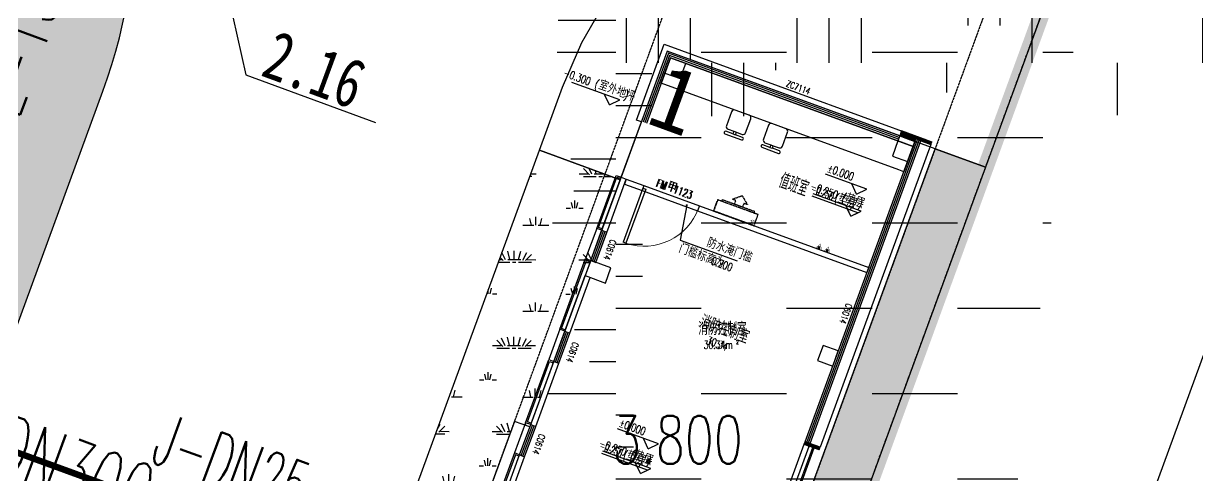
# Model space of a CAD drawing. Extents: x -111898 to 889894, y -2 to 1194865.
# Drawn here: x 713164 to 734987, y 893932 to 902345 of the extents above; entities that cross this region are included whole.
import ezdxf
from ezdxf.enums import TextEntityAlignment as Align

# ---------------------------------------------------------------- set-up
doc = ezdxf.new("R2010")
doc.units = 0
doc.header["$LTSCALE"] = 10
doc.header["$MEASUREMENT"] = 0
for name, pattern in [('10平面$0$124-SF$0$DASH', [0.35, 0.25, -0.1]), ('10平面$0$DASH', [0.35, 0.25, -0.1]), ('124-SF$0$DASH', [0.35, 0.25, -0.1]), ('CENTER', [50.800000000000004, 31.75, -6.35, 6.35, -6.35]), ('DASH', [0.35, 0.25, -0.1])]:
    doc.linetypes.add(name, pattern=pattern)
for name, color, linetype in [('0-WALL', 252, 'Continuous'), ('10平面$0$124-SF$0$J_EQPM_SMAL(空调室内外机)', 1, 'Continuous'), ('10平面$0$A-AXIS-ELEV', 4, 'Continuous'), ('10平面$0$A-CURTAIN', 134, 'Continuous'), ('10平面$0$A-FURN', 55, 'Continuous'), ('10平面$0$A-HATCH-2', 251, 'Continuous'), ('10平面$0$A-HRAIL', 173, 'Continuous'), ('10平面$0$A-LIN-V', 9, 'Continuous'), ('10平面$0$A-TEXT', 61, 'Continuous'), ('10平面$0$A-WINDOW', 140, 'Continuous'), ('10平面$0$A-防火门', 1, 'Continuous'), ('10平面$0$AS-COLN', 6, 'Continuous'), ('10平面$0$AS-WALL', 40, 'Continuous'), ('124-SF$0$J_EQPM_SMAL(空调室内外机)', 252, 'Continuous'), ('A-AXIS-ELEV', 4, 'Continuous'), ('A-HATCH-1', 8, 'Continuous'), ('A-HRAIL', 173, 'Continuous'), ('A-TEXT', 61, 'Continuous'), ('A-防火门', 252, 'Continuous'), ('Gps-ZF雨水', 4, 'TG_Y'), ('SB_ZF消火栓', 10, 'Continuous'), ('TEXT_给水', 3, 'Continuous'), ('TEXT_雨水', 4, 'Continuous'), ('WALL', 252, 'Continuous'), ('雨水标高', 4, 'Continuous')]:
    doc.layers.add(name, color=color, linetype=linetype)
doc.layers.add('GPS-ZF给水', color=3, linetype='TG_J', lineweight=60)
doc.styles.add('-宋体', font='', dxfattribs={"width": 0.75})
doc.styles.add('10平面$0$124-SF$0$Standard', font='gbenor.shx', dxfattribs={"bigfont": 'gbcbig.shx'})
doc.styles.add('10平面$0$_TCH_DIM', font='SIMPLEX', dxfattribs={"bigfont": 'GBCBIG'})
doc.styles.add('10平面$0$_TCH_SPACE', font='SIMPLEX', dxfattribs={"height": 5, "bigfont": 'GBCBIG'})
doc.styles.add('10平面$0$_TCH_WINDOW', font='SIMPLEX', dxfattribs={"height": 3.5, "bigfont": 'GBCBIG'})
doc.styles.add('124-SF$0$Standard', font='gbenor.shx', dxfattribs={"bigfont": 'gbcbig.shx'})
doc.styles.add('_TCH_DIM', font='SIMPLEX.shx', dxfattribs={"width": 0.75, "bigfont": 'hztxt.shx'})
doc.styles.add('_TCH_SPACE', font='SIMPLEX', dxfattribs={"bigfont": 'GBCBIG'})
doc.styles.add('_TCH_WINDOW', font='SIMPLEX', dxfattribs={"height": 3.5, "bigfont": 'GBCBIG'})
doc.styles.add('_TWT_PIPEDN', font='SIMPLEX', dxfattribs={"width": 0.6, "height": 3, "bigfont": 'HZTXT'})
doc.styles.add('A-STANDARD', font='SIMPLEX', dxfattribs={"bigfont": 'GBCBIG'})
doc.styles.add('TG_LINETYPE', font='SIMPLEX', dxfattribs={"width": 0.8, "height": 3.5, "bigfont": 'HZTXT'})
doc.styles.add('黑体', font='', dxfattribs={"height": 12})
doc.styles.get('-宋体').set_extended_font_data('SimSun')
doc.styles.get('黑体').set_extended_font_data('SimHei')
doc.linetypes.add('TG_J', pattern='A,2,-0.3,["J",TG_LINETYPE,S=0.1,R=0,X=-0.23,Y=-0.15],0', length=2.3)
doc.linetypes.add('TG_Y', pattern='A,2,-0.3,["Y",TG_LINETYPE,S=0.1,R=0,X=-0.25,Y=-0.15],0', length=2.3)
pattern_1 = [(359.7997433640027, (-824318.4315037844, 704905.547007917), (1605.582436069864, 1594.398018370558), [240, -48, 64, -48, 240, -960]), (359.7997433640027, (-824398.2632298586, 704953.8263224349), (1605.582436069864, 1594.398018370558), [160, -120, 240, -120, 160, -800]), (359.7997433640027, (-823836.0297703859, 705591.8651379333), (1605.582436069864, 1594.398018370558), [200, -80, 200, -1120]), (359.7997433640027, (-824634.9064412233, 705914.6592878089), (1605.582436069864, 1594.398018370558), [80, -160, 80, -1280]), (89.79974336400268, (-824474.9074177858, 705914.1000703559), (-1594.398018370558, 1605.582436069864), [143.9999999999999, -1456]), (89.79974336400268, (-823998.2656712648, 704952.4282678352), (-1594.398018370558, 1605.582436069864), [159.9999999999999, -1440]), (89.79974336400268, (-823596.0312352297, 705591.0263069854), (-1594.398018370558, 1605.582436069864), [159.9999999999999, -1440]), (44.79974336400269, (-823790.3228688356, 704935.7013820396), (5.59220884975889, 1599.99022725065), [160, -2102.7416992]), (134.7997433640026, (-824206.3203282473, 704937.1553562866), (-1599.99022725065, 5.59220884975889), [160, -2102.741699199999]), (63.23469218400269, (-823838.2946248171, 704943.8691028343), (5.59220893125007, 1599.990227220076), [160, -3417.7087632]), (75.76349989400268, (-823918.2661595461, 704952.1486643539), (5.592208906717815, 1599.990226980322), [159.9999999999999, -6436.969001599997]), (75.76349989400268, (-823516.0317235109, 705590.7466996894), (5.592208906717815, 1599.990226980322), [127.9999999999999, -6468.969001599997]), (75.76349989400268, (-824442.9076237795, 705913.9882301078), (5.592208906717815, 1599.990226980322), [112, -6484.969001599996]), (103.8359868340026, (-824078.2651829836, 704952.707878469), (5.592208790911286, 1599.990226980727), [160, -6436.9690016]), (103.8359868340026, (-823676.0307545778, 705591.3059200034), (5.592208790911286, 1599.990226980727), [128, -6468.9690016]), (103.8359868340026, (-824506.9072194216, 705914.2119125114), (5.592208790911286, 1599.990226980727), [112, -6484.969001599999]), (116.3647945640027, (-824158.2926564333, 704944.987541555), (5.592208209553519, 1599.990227222598), [159.9999999999999, -3417.706876319998])]

# ---------------------------------------------------------------- blocks, each defined once
blk = doc.blocks.new('10平面$0$壁挂式空调室内机')
at = {"layer": '10平面$0$124-SF$0$J_EQPM_SMAL(空调室内外机)', "linetype": '10平面$0$124-SF$0$DASH', "ltscale": 0.5}
for p, q in [((2036016.637841095, 1699011.875283499), (2035816.637841095, 1699011.875283494)), ((2036016.637841095, 1699011.875283499), (2036016.637841103, 1698211.87528344)), ((2036016.637841103, 1698211.87528344), (2035816.637841118, 1698211.875283553))]:
    blk.add_line(p, q, dxfattribs=at)
for points in [[(2035796.637841111, 1698211.875283463), (2036016.637841111, 1698211.87528347), (2036016.637841087, 1699011.87528347), (2035796.637841087, 1699011.875283463)], [(2035691.637841094, 1698761.87528346), (2035691.637841096, 1698690.78153346), (2035766.637841096, 1698690.781533462), (2035766.637841101, 1698532.969033462), (2035691.637841101, 1698532.96903346), (2035691.637841103, 1698461.87528346), (2035566.637841099, 1698611.875283456)]]:
    blk.add_lwpolyline(points, close=True, dxfattribs=at)
blk.add_lwpolyline([(2035796.637841089, 1698936.875283463), (2035766.637841089, 1698936.875283462), (2035766.637841108, 1698286.875283462), (2035796.637841108, 1698286.875283463)], dxfattribs=at)
at = {"layer": '10平面$0$124-SF$0$J_EQPM_SMAL(空调室内外机)', "linetype": '10平面$0$124-SF$0$DASH', "ltscale": 0.5, "style": '10平面$0$124-SF$0$Standard', "width": 0.6999999999534339}
blk.add_text('1P', height=100, rotation=90, dxfattribs=at).set_placement((2036025.327645134, 1698967.411174855), align=Align.CENTER)
blk = doc.blocks.new('10平面$0$$DorLib2D$00000001')
for p, q in [((0.45, 0.9750000000000001), (0.5000000000000002, 0.9750000000000001)), ((0.45, 0), (0.45, 0.9750000000000001)), ((0.5, 0), (0.5, 0.9750000000000001)), ((0.5, 0), (0.45, 0))]:
    blk.add_line(p, q)
at = {"lineweight": 13}
blk.add_arc((0.475, 0), 0.975, 91.4692835813538, 180, dxfattribs=at)
blk = doc.blocks.new('10平面$0$$plan$00002451')
at = {"layer": '10平面$0$A-FURN'}
for p, q in [((25.26792000001296, -50.53584000002593), (-25.26792000001296, -50.53584000002593)), ((25.26792000001296, -101.0716800000519), (-25.26792000001296, -101.0716800000519))]:
    blk.add_line(p, q, dxfattribs=at)
blk.add_lwpolyline([(-25.26792000001296, -50.53584000002593), (-25.26792000001296, -101.0716800000519), (-138.9735600000713, -101.0716800000519, 0.414213562373095), (-189.5094000000972, -151.6075200000778), (-189.5094000000972, -429.5546400002204, 0.414213562373095), (-138.9735600000713, -480.0904799997807), (138.9735600000713, -480.0904799997807, 0.414213562373095), (189.5094000000972, -429.5546400002204), (189.5094000000972, -151.6075200000778, 0.414213562373095), (138.9735600000713, -101.0716800000519), (25.26792000001296, -101.0716800000519), (25.26792000001296, -50.53584000002593), (164.2414800000843, -50.53584000002593, 0.9999999999999999), (164.2414800000843, 0), (-164.2414800000843, 0, 0.9999999999999999), (-164.2414800000843, -50.53584000002593)], format="xyb", close=True, dxfattribs=at)
blk = doc.blocks.new('A$C45D56988')
at = {"layer": 'SB_ZF消火栓', "linetype": 'Continuous'}
h = blk.add_hatch(dxfattribs=at)
h.set_pattern_fill('ANSI31', color=256, scale=129.3304319997598, angle=270, style=0)
h.set_pattern_definition([(44.99999999999999, (-18467.83556752148, -6006.071650836078), (11.43130318510198, -11.43130318510198), [])])
h.paths.add_polyline_path([(169.7347523299104, 29.16247306582227), (169.7347523299104, 113.239785564554), (95.15624567508348, 113.239785564554), (95.15624567508348, 29.16247306582227)])
h = blk.add_hatch(dxfattribs=at)
h.set_pattern_fill('ANSI31', color=256, scale=129.3304319997598, angle=270, style=0)
h.set_pattern_definition([(44.99999999999999, (-18145.29467360777, -6006.071650836078), (11.43130318510198, -11.43130318510198), [])])
h.paths.add_polyline_path([(492.2756462436228, 29.16247306582227), (492.2756462436228, 113.239785564554), (417.6971395883302, 113.239785564554), (417.6971395883302, 29.16247306582227)])
for points, const_width in [([(253.8434293688333, 6.466528988952632), (132.5219146713207, 216.6015564965637), (11.20039997334243, 6.466528988952632), (253.8434293688333, 6.466528988952632), (132.5219146713207, 216.6015564965637)], 12.93304319997598), ([(169.7347523299104, 29.16247306582227), (169.7347523299104, 113.239785564554), (95.15624567508348, 113.239785564554), (95.15624567508348, 29.16247306582227), (169.7347523299104, 29.16247306582227)], 7.759825919985592), ([(576.3843232823128, 6.466528988952632), (455.0628085848002, 216.6015564965637), (333.7412938870548, 6.466528988952632), (576.3843232823128, 6.466528988952632), (455.0628085848002, 216.6015564965637)], 12.93304319997598), ([(492.2756462436228, 29.16247306582227), (492.2756462436228, 113.239785564554), (417.6971395883302, 113.239785564554), (417.6971395883302, 29.16247306582227), (492.2756462436228, 29.16247306582227)], 7.759825919985592)]:
    blk.add_lwpolyline(points, dxfattribs=dict(at, const_width=const_width))
blk = doc.blocks.new('壁挂式空调室内机')
at = {"layer": '124-SF$0$J_EQPM_SMAL(空调室内外机)', "linetype": '124-SF$0$DASH', "ltscale": 0.5}
for p, q in [((2036016.637841095, 1699011.875283499), (2035816.637841095, 1699011.875283494)), ((2036016.637841095, 1699011.875283499), (2036016.637841103, 1698211.87528344)), ((2036016.637841103, 1698211.87528344), (2035816.637841118, 1698211.875283553))]:
    blk.add_line(p, q, dxfattribs=at)
for points in [[(2035796.637841111, 1698211.875283463), (2036016.637841111, 1698211.87528347), (2036016.637841087, 1699011.87528347), (2035796.637841087, 1699011.875283463)], [(2035691.637841094, 1698761.87528346), (2035691.637841096, 1698690.78153346), (2035766.637841096, 1698690.781533462), (2035766.637841101, 1698532.969033462), (2035691.637841101, 1698532.96903346), (2035691.637841103, 1698461.87528346), (2035566.637841099, 1698611.875283456)]]:
    blk.add_lwpolyline(points, close=True, dxfattribs=at)
blk.add_lwpolyline([(2035796.637841089, 1698936.875283463), (2035766.637841089, 1698936.875283462), (2035766.637841108, 1698286.875283462), (2035796.637841108, 1698286.875283463)], dxfattribs=at)
at = {"layer": '124-SF$0$J_EQPM_SMAL(空调室内外机)', "linetype": '124-SF$0$DASH', "ltscale": 0.5, "style": '124-SF$0$Standard', "width": 0.6999999999534339}
blk.add_text('1P', height=100, rotation=90, dxfattribs=at).set_placement((2036025.327645134, 1698967.411174855), align=Align.CENTER)
blk = doc.blocks.new('$DorLib2D$00000001')
for p, q in [((0.45, 0.9750000000000001), (0.5000000000000002, 0.9750000000000001)), ((0.45, 0), (0.45, 0.9750000000000001)), ((0.5, 0), (0.5, 0.9750000000000001)), ((0.5, 0), (0.45, 0))]:
    blk.add_line(p, q)
at = {"lineweight": 13}
blk.add_arc((0.475, 0), 0.975, 91.4692835813538, 180, dxfattribs=at)

msp = doc.modelspace()

# ---------------------------------------------------------------- hatches: boundary and pattern name
at = {"layer": '0-WALL'}
h = msp.add_hatch(dxfattribs=at)
h.set_pattern_fill('草坪或沼泽', color=8, scale=400, angle=-0.2002566359973439)
h.set_pattern_definition(pattern_1)
h.paths.add_polyline_path([(696130.9834971312, 804098.6092232452), (669562.3317484739, 731379.5407980666), (607880.4317393187, 745535.2408012138), (522571.7317423704, 770781.3408015952), (445339.5305857542, 792957.0411266075), (609790.2715296629, 1011755.571234582), (618487.2317499998, 1023194.240804552), (653205.5602946165, 1069507.994380353), (721439.1645960691, 1038957.865692495), (738262.8392176512, 1027590.633263944), (761400.8906626585, 1017231.068407415), (768403.0373148802, 1001909.039001821), (737294.4321665647, 916764.0039232955), (736355.159835327, 917107.1766289459), (742257.7525400999, 933262.6513088928), (741788.3103785398, 933434.1667593704), (745346.3128580931, 941716.1195210204), (767322.9124293211, 1001866.694767831), (760648.0976023558, 1016472.459882139), (737774.940757263, 1026713.423886179), (720951.2661433103, 1038080.656313299), (653526.3374400022, 1068268.717893957), (619285.3326334837, 1022591.707346319), (610587.9901041868, 1011152.535033582), (447011.6206202391, 793517.3390973792), (522851.6122126463, 771741.3842314468), (608134.4033274534, 746502.951664804), (668925.8997263792, 732551.5950192199), (695191.7112116697, 804441.7819131599)])
h.paths.add_polyline_path([(702359.4512476805, 821146.0821222053), (701420.1789317015, 821489.2548226104), (703324.3013834837, 826702.5604351745), (702855.2264628294, 826873.8858402953), (706411.9311594847, 835156.2378467307), (730109.5336604002, 900012.7405880676), (731048.8059763792, 899669.5678838477)])
h = msp.add_hatch(dxfattribs=at)
h.set_pattern_fill('草坪或沼泽', color=8, scale=400, angle=-0.2002566359973439)
h.set_pattern_definition([(359.7997433640027, (-824318.4315037844, 704905.547007917), (1605.582436069863, 1594.398018370559), [240, -48, 64, -48, 240, -960]), (359.7997433640027, (-824398.2632298586, 704953.8263224349), (1605.582436069863, 1594.398018370559), [160, -120, 240, -120, 160, -800]), (359.7997433640027, (-823836.0297703859, 705591.8651379333), (1605.582436069863, 1594.398018370559), [200, -80, 200, -1120]), (359.7997433640027, (-824634.9064412233, 705914.6592878089), (1605.582436069863, 1594.398018370559), [80, -160, 80, -1280]), (89.79974336400268, (-824474.9074177858, 705914.1000703559), (-1594.398018370559, 1605.582436069863), [143.9999999999999, -1456]), (89.79974336400268, (-823998.2656712648, 704952.4282678352), (-1594.398018370559, 1605.582436069863), [159.9999999999999, -1440]), (89.79974336400268, (-823596.0312352297, 705591.0263069854), (-1594.398018370559, 1605.582436069863), [159.9999999999999, -1440]), (44.79974336400269, (-823790.3228688356, 704935.7013820396), (5.592208849759004, 1599.99022725065), [160, -2102.7416992]), (134.7997433640026, (-824206.3203282473, 704937.1553562866), (-1599.99022725065, 5.592208849759004), [160, -2102.741699199999]), (63.23469218400269, (-823838.2946248171, 704943.8691028343), (5.59220893125007, 1599.990227220076), [160, -3417.7087632]), (75.76349989400268, (-823918.2661595461, 704952.1486643539), (5.592208906717815, 1599.990226980322), [159.9999999999999, -6436.969001599997]), (75.76349989400268, (-823516.0317235109, 705590.7466996894), (5.592208906717815, 1599.990226980322), [127.9999999999999, -6468.969001599997]), (75.76349989400268, (-824442.9076237795, 705913.9882301078), (5.592208906717815, 1599.990226980322), [112, -6484.969001599996]), (103.8359868340026, (-824078.2651829836, 704952.707878469), (5.592208790911286, 1599.990226980727), [160, -6436.9690016]), (103.8359868340026, (-823676.0307545778, 705591.3059200034), (5.592208790911286, 1599.990226980727), [128, -6468.9690016]), (103.8359868340026, (-824506.9072194216, 705914.2119125114), (5.592208790911286, 1599.990226980727), [112, -6484.969001599999]), (116.3647945640027, (-824158.2926564333, 704944.987541555), (5.592208209553178, 1599.990227222599), [159.9999999999999, -3417.706876319998])])
edge = h.paths.add_edge_path()
edge.add_line((741503.080184448, 933538.3785041557), (741712.8743052366, 934018.5682772384))
edge.add_line((741712.8743052366, 934018.5682772384), (745060.9552454832, 941812.8928240524))
edge.add_line((745060.9552454832, 941812.8928240524), (766890.8625025633, 1001849.757060884))
edge.add_line((766890.8625025633, 1001849.757060884), (760346.9803385618, 1016169.016480802))
edge.add_line((760346.9803385618, 1016169.016480802), (737579.7813486937, 1026362.540142416))
edge.add_line((737579.7813486937, 1026362.540142416), (720756.1066737059, 1037729.772585748))
edge.add_line((720756.1066737059, 1037729.772585748), (653654.6482844236, 1067773.00730121))
edge.add_line((653654.6482844236, 1067773.00730121), (467795.2523722532, 820503.805057405))
edge.add_line((467795.2523722532, 820503.805057405), (468143.5819697264, 820404.8905800567))
edge.add_line((468143.5819697264, 820404.8905800567), (647181.9210581663, 1058601.17751634))
edge.add_line((647181.9210581663, 1058601.17751634), (648464.5571284178, 1058132.562714933))
edge.add_line((648464.5571207884, 1058132.562719224), (650350.2345347288, 1063296.799167989))
edge.add_line((650350.2345423582, 1063296.79916179), (720796.1482157591, 1037558.685605405))
edge.add_line((720796.1482157591, 1037558.685607313), (718909.6024165037, 1032395.073365091))
edge.add_line((718909.6024165037, 1032395.073367475), (725484.4925989988, 1029992.897046445))
edge.add_line((725484.4925989988, 1029992.897044061), (726513.2580256346, 1032808.654232858))
edge.add_line((726513.2580256346, 1032808.654232858), (729331.0694041136, 1031779.138290285))
edge.add_line((729331.0694041136, 1031779.138290285), (728302.3631129148, 1028963.455247758))
edge.add_line((728302.3631129148, 1028963.455247758), (747084.5603098753, 1022101.192045091))
edge.add_line((747084.5603098753, 1022101.192045091), (755217.1409678343, 1018452.950707315))
edge.add_arc((743028.4986796263, 1006160.869893907), 17310.63983173795, -14.619993948344586, 45.2420907396521, ccw=False)
edge.add_line((759778.639899719, 1001791.542619108), (760685.9860529783, 1001458.081477521))
edge.add_line((760685.9860529783, 1001458.081477521), (765094.6488947752, 999847.3091386543))
edge.add_line((765094.6488947752, 999847.3091386543), (740941.6856303099, 933744.019746183))
edge.add_line((740941.6856303099, 933744.019746183), (741503.080184448, 933538.3785041557))
h = msp.add_hatch(dxfattribs=at)
h.set_pattern_fill('草坪或沼泽', color=8, scale=400, angle=-0.2002566359973439)
h.set_pattern_definition(pattern_1)
edge = h.paths.add_edge_path()
edge.add_arc((670925.4459223631, 835932.0420778976), 3000.732754356062, 160.8988384068728, 249.924309816011)
edge.add_line((669895.4107584837, 833113.6339081512), (677597.0002512815, 830299.758179544))
edge.add_arc((681200.3132929686, 840162.1177042709), 10500.00001398691, 249.9297114004127, 339.9297093813287)
edge.add_line((691062.6726908567, 836558.8043183074), (714638.6373820188, 901086.8128784881))
edge.add_arc((704776.2779612425, 904690.1262558685), 10500.00001027827, -20.07029054043499, 69.92971149946355)
edge.add_line((708379.5910029295, 914552.4857805953), (700677.9727396849, 917366.3500636802))
edge.add_arc((699648.4883417967, 914547.7413367019), 3000.732125477395, 69.93550201691976, 158.9609896945919)
edge.add_line((696847.7963862303, 915625.0146797881), (711688.2993540647, 910202.8864949928))
edge.add_line((711688.2993311766, 910202.8864997611), (682930.4295649412, 831491.8648613677))
edge.add_line((682930.4295649412, 831491.8648608909), (668089.9266734007, 836913.9930332885))
h = msp.add_hatch(dxfattribs=at)
h.set_pattern_fill('草坪或沼泽', color=8, scale=400, angle=-0.2002566359973439)
h.set_pattern_definition(pattern_1)
h.paths.add_polyline_path([(721109.3454203489, 891695.9584854827), (719887.8760371092, 892142.2347043739), (722753.3680186155, 899985.1585549102), (724256.6190104368, 899435.9305695281), (722575.7726969603, 894835.4116772399), (722293.9909739378, 894938.3634856925)])
at = {"layer": '10平面$0$A-HATCH-2'}
h = msp.add_hatch(dxfattribs=at)
h.set_pattern_fill('ANSI32', color=256, scale=5, angle=-20.0702885654069)
h.set_pattern_definition([(24.92971143459308, (618728.8502879026, 282622.5394157157), (-10.03711437821518, 21.59378362419671), []), (24.92971143459308, (618739.3939280394, 282618.6871908889), (-10.03711437821518, 21.59378362419671), [])])
h.paths.add_polyline_path([(730033.2016672972, 900093.8620399223), (730050.3602976683, 900140.8256567703), (729486.7967066648, 900346.7287315116), (729452.4793238523, 900252.801189302), (729734.2610239866, 900149.8493884788), (729751.4199671629, 900196.8138407455)])
h = msp.add_hatch(dxfattribs=at)
h.set_pattern_fill('ANSI32', color=256, scale=5, angle=-20.0702885654069)
h.set_pattern_definition([(24.92971143459308, (618746.0090937498, 282669.503105043), (-10.03711437821518, 21.59378362419671), []), (24.92971143459308, (618756.5527338865, 282665.6508802162), (-10.03711437821518, 21.59378362419671), [])])
h.paths.add_polyline_path([(727675.2302775267, 894514.2144955383), (727957.0071711424, 894411.2644504295), (727974.1658091429, 894458.2280672775), (727692.3889155271, 894561.1781123863)])
at = {"layer": '10平面$0$A-WINDOW'}
msp.add_hatch(color=256, dxfattribs=at).paths.add_polyline_path([(725513.1945795896, 898955.8992127166, 0.9999999999999999), (725475.6236872557, 898969.626119493, 0.9999999999999999)], flags=17)
at = {"layer": 'A-HATCH-1'}
h = msp.add_hatch(dxfattribs=at)
h.set_pattern_fill('EARTH', color=256, scale=500)
h.set_pattern_definition([(0, (-40587605876.7399, -3379392106.176859), (1587.5, 1587.5), [1587.5, -1587.5]), (0, (-40587605876.73991, -3379391510.864359), (1587.5, 1587.5), [1587.5, -1587.5]), (0, (-40587605876.7399, -3379390915.551859), (1587.5, 1587.5), [1587.5, -1587.5]), (90, (-40587605678.30243, -3379390717.11435), (-1587.5, 1587.5), [1587.5, -1587.5]), (90, (-40587605082.9899, -3379390717.114357), (-1587.5, 1587.5), [1587.5, -1587.5]), (90, (-40587604487.6774, -3379390717.114359), (-1587.5, 1587.5), [1587.5, -1587.5])])
h.paths.add_polyline_path([(722753.3680186155, 899985.1585549102), (723182.3340525511, 901159.2491892562), (723545.3390269163, 901992.3671096549), (723888.2147288206, 902594.3650110946), (724581.4256052854, 903522.9517310844), (725338.9732661131, 904273.8986223922), (726104.9694666746, 904851.2246741042), (726675.3820414427, 905191.2761696563), (727723.3675074461, 905655.2801569686), (728996.5802531126, 905983.8572353111), (730223.2592997435, 906085.4530619369), (731389.6853098753, 905994.76399505), (732426.8543543699, 905755.5374277816), (733172.8023600462, 905482.9977358566), (731048.8076319578, 899669.567285894), (725131.8267817381, 901831.3964613662), (724256.6189646604, 899435.9305819259)])

# ---------------------------------------------------------------- linework, layer by layer
at = {"layer": '0-WALL', "linetype": 'CENTER', "ltscale": 0.2}
msp.add_line((669562.3328623655, 731379.540407537), (768403.0384440306, 1001909.038600801), dxfattribs=at)
at = {"layer": '0-WALL'}
msp.add_lwpolyline([(673693.2602839353, 728114.6998847709), (773803.9346690062, 1002120.164873956), (765164.8571238401, 1021024.110596536), (740702.3328623655, 1031976.679668783), (723878.6583170774, 1043343.912045835), (624903.4328532103, 1087657.940407156), (607465.1328577879, 1083055.040407537)], dxfattribs=at)
at = {"layer": '0-WALL', "color": 1, "linetype": 'DASH', "ltscale": 3, "const_width": 300}
msp.add_lwpolyline([(768403.0373225096, 1001909.038998006), (761400.8906702879, 1017231.068400739), (738262.8392557981, 1027590.633249162), (721439.1646418455, 1038957.865673898), (653205.5602946165, 1069507.994380353), (618487.2317652586, 1023194.240795492), (609790.2715296629, 1011755.571232675), (445339.5306315306, 792957.0411118255), (522571.7317652586, 770781.3407930122), (607880.4317545774, 745535.2407964454), (669562.3317484739, 731379.5407966361)], close=True, dxfattribs=at)
at = {"layer": '0-WALL', "linetype": 'CENTER', "ltscale": 0.2}
msp.add_lwpolyline([(768403.0373225096, 1001909.038998006), (761400.8906702879, 1017231.068400739), (738262.8392557981, 1027590.633249162), (721439.1646418455, 1038957.865673898), (653205.5602946165, 1069507.994380353), (618487.2317652586, 1023194.240795492), (609790.2715296629, 1011755.571232675), (445339.5306315306, 792957.0411118255), (522571.7317652586, 770781.3407930122), (607880.4317545774, 745535.2407964454), (669562.3317484739, 731379.5407966361)], close=True, dxfattribs=at)
at = {"layer": '0-WALL'}
msp.add_lwpolyline([(668089.9266734007, 836913.9930332885, 0.4092405489993675), (669895.4107584837, 833113.6339081512), (677597.0002512815, 830299.758179544, 0.4142135520516368), (691062.6726908567, 836558.8043183074), (714638.6373820188, 901086.8128784881, 0.4142135728009565), (708379.5910029295, 914552.4857805953), (700677.9727396849, 917366.3500636802, 0.4092406318726323), (696847.7963862303, 915625.0146797881), (711688.2993311766, 910202.8864997611), (682930.4295649412, 831491.8648608909)], format="xyb", close=True, dxfattribs=at)
at = {"layer": '0-WALL', "ltscale": 10}
msp.add_lwpolyline([(732985.0739054563, 905562.6231535659), (733176.8180460813, 905492.5641626106, -0.4142126470591913), (737945.5918879393, 895233.0127056823), (712619.4502024534, 825914.7180265174, -0.4142133501873153), (702359.8956141355, 821145.9187148795), (702359.4509119871, 821146.0811909423)], format="xyb", dxfattribs=at)
at = {"layer": '0-WALL'}
for points in [[(702359.4512476805, 821146.0821222053), (701420.1789317015, 821489.2548226104), (703324.3013834837, 826702.5604351745), (702855.2264628294, 826873.8858402953), (706411.9311594847, 835156.2378467307), (730109.5336604002, 900012.7405880676), (731048.8059763792, 899669.5678838477)], [(721109.3454203489, 891695.9584854827), (719887.8760371092, 892142.2347043739), (722753.3680186155, 899985.1585549102), (724256.6190104368, 899435.9305695281), (722575.7726969603, 894835.4116772399), (722293.9909739378, 894938.3634856925)]]:
    msp.add_lwpolyline(points, close=True, dxfattribs=at)
at = {"layer": '10平面$0$A-AXIS-ELEV'}
for p, q in [((728841.746314514, 899258.320975183), (728075.3000864866, 899538.3498734222)), ((728649.3795618895, 899168.9060252891), (728559.9646143797, 899361.2727760063)), ((728735.8105234983, 898849.8710321174), (727844.3772196653, 899175.5652254806)), ((728649.3795618895, 899168.9060252891), (728841.746314514, 899258.320975183)), ((728543.4437708738, 898760.4560827003), (728454.0288233641, 898952.8228334174)), ((728543.4437708738, 898760.4560827003), (728735.8105234983, 898849.8710321174)), ((724970.2708964231, 894519.1039456115), (724203.8246683958, 894799.1328438506)), ((724777.9041437986, 894429.6889957176), (724688.4891962889, 894622.0557464347)), ((724824.9592966917, 894061.1611160026), (723933.5259928587, 894386.8553093658)), ((724777.9041437986, 894429.6889957176), (724970.2708964231, 894519.1039456115)), ((724632.5925440672, 893971.7461661086), (724543.1775965574, 894164.1129168258)), ((724632.5925440672, 893971.7461661086), (724824.9592966917, 894061.1611160026))]:
    msp.add_line(p, q, dxfattribs=at)
at = {"layer": '10平面$0$A-CURTAIN'}
for points in [[(722292.5184626463, 894351.5349663482), (721921.7745356443, 893336.7993992553), (721733.9199213865, 893405.4339903579), (721109.4630885008, 891696.2797673927), (723739.4257883909, 890735.3962224708)], [(722307.4209513548, 894319.4738267646), (721936.6770243528, 893304.7382735), (721748.822410095, 893373.3728650794), (721141.5242075804, 891711.1822589622), (723748.0051112059, 890758.8780306564)], [(727288.7109904173, 893164.9177392707), (727382.6382212522, 893130.6004723297), (727863.0799403074, 894445.5816992507), (727863.0799403074, 894445.5816992507)], [(727297.2903056028, 893188.3995474563), (727367.7357325437, 893162.6615976081), (727839.5981364134, 894454.161018251), (727839.5981364134, 894454.161018251)]]:
    msp.add_lwpolyline(points, dxfattribs=at)
at = {"layer": '10平面$0$A-FURN'}
msp.add_lwpolyline([(725019.8512339476, 901233.5171893821), (725191.4370188597, 901703.1518520103), (729699.9442210081, 900055.9230397926), (729528.358436096, 899586.2883776412), (729434.4312128904, 899620.6056431518), (729434.4312128904, 899620.6056431518)], close=True, dxfattribs=at)
at = {"layer": '10平面$0$A-LIN-V', "color": 8}
msp.add_line((730033.2016672972, 900093.8620399223), (727974.1658091429, 894458.2280672775), dxfattribs=at)
msp.add_lwpolyline([(724556.1903681639, 900546.3103083358), (725072.5196146849, 901959.5227683769), (729956.4330363157, 900175.1430658088), (729486.7967066648, 900346.7287315116)], dxfattribs=at)
at = {"layer": '10平面$0$A-WINDOW'}
for p, q in [((729469.6382670286, 900299.7656420455), (729486.7968973997, 900346.7292584167)), ((729486.7968973997, 900346.7292584167), (730050.3602976683, 900140.8256567703)), ((729751.4199671629, 900196.8138407455), (730033.2016672972, 900093.8620399223)), ((730033.2016672972, 900093.8620399223), (730050.3602976683, 900140.8256567703)), ((725494.4091334227, 898962.7626661048), (725370.6904215696, 898312.4518879638)), ((725370.6904215696, 898312.4518879638), (726432.0681605223, 897924.6667717681)), ((727674.957000244, 894514.314339994), (727692.384116638, 894561.1798657165)), ((727974.1658091429, 894458.2280672775), (727692.3841090086, 894561.1798681007)), ((727957.0071711424, 894411.2644504295), (727675.2254710081, 894514.2162512527)), ((727957.0071711424, 894411.2644504295), (727974.1658091429, 894458.2280672775))]:
    msp.add_line(p, q, dxfattribs=at)
for points in [[(729452.4796213987, 900252.8015979514), (725132.1297602537, 901831.2783483253), (724274.2037653807, 899483.1028426872)], [(729441.1549219969, 900221.805611013), (725151.8011088255, 901788.9576905952), (724682.6882090452, 900504.9781554923)], [(729429.4870753172, 900189.8703435645), (725172.0685572508, 901745.3545888648), (724714.6234888914, 900493.3103293166)], [(729699.9440760496, 900055.9226297126), (725191.7399058226, 901703.0339316116), (724745.6194910887, 900481.9856747375)], [(729469.6382670286, 900299.7656420455), (729452.4795069578, 900252.8014739738), (729734.2611384275, 900149.8496974693), (729751.4199671629, 900196.8138407455)], [(727692.384116638, 894561.1798657165), (729751.4200892332, 900196.8137968765)], [(727723.3801035765, 894549.8551677451), (729782.4160761717, 900185.4890984283)], [(727755.3153605345, 894538.1872967468), (729814.3513331297, 900173.8212279067)], [(727786.311347473, 894526.8625987754), (729845.3473200682, 900162.4965294586)]]:
    msp.add_lwpolyline(points, dxfattribs=at)
at = {"layer": '10平面$0$A-防火门'}
for p, q in [((724662.2506632688, 899234.8605798469), (725695.450232971, 898857.3706401573)), ((724696.5679316404, 899328.7878135429), (725729.7675013426, 898951.2978738532))]:
    msp.add_line(p, q, dxfattribs=at)
at = {"layer": '10平面$0$AS-COLN'}
for points in [[(729418.1625208738, 900158.874825357), (729315.2107233885, 899877.0931252227), (729596.9924235228, 899774.1413243995), (729699.9442210081, 900055.9230245338)], [(728028.3132090452, 896354.8218697296), (727925.3614115599, 896073.0401691184), (728207.1431116941, 895970.0883682952), (728310.0949091795, 896251.8700689063)]]:
    msp.add_lwpolyline(points, close=True, dxfattribs=at)
at = {"layer": '10平面$0$AS-WALL'}
for p, q in [((729452.4796213987, 900252.8015984283), (729418.1625208738, 900158.8748258338)), ((729452.4796213987, 900252.8015984283), (729734.261321533, 900149.8497952209)), ((729734.261321533, 900149.8497952209), (729699.9442210081, 900055.9230250106)), ((725729.7675013426, 898951.2978738532), (728876.3298182371, 897801.6694215522)), ((725695.450232971, 898857.3706401573), (728842.0125498655, 897707.7421878562)), ((728876.3298182371, 897801.6694215522), (728842.0125498655, 897707.7421878562)), ((727263.4182658079, 893387.089464067), (727675.2254786375, 894514.2162488685)), ((727340.1868662718, 893305.8085798011), (727769.1527094725, 894479.8989804969)), ((727675.2254786375, 894514.2162488685), (727769.1527094725, 894479.8989804969))]:
    msp.add_line(p, q, dxfattribs=at)
at = {"layer": '10平面$0$AS-WALL', "linetype": '10平面$0$DASH'}
msp.add_lwpolyline([(721109.4630808714, 891696.2797507034), (725999.5559458616, 905080.5891760574), (731259.4813837889, 903158.822114347), (726369.3885035398, 889774.5126937614)], close=True, dxfattribs=at)
at = {"layer": '10平面$0$AS-WALL'}
msp.add_lwpolyline([(725729.7675013426, 898951.2978738532), (725695.450232971, 898857.3706401573)], dxfattribs=at)
at = {"layer": 'A-AXIS-ELEV'}
for p, q in [((728671.6883018039, 898820.0660678626), (727827.2186181945, 899128.6016274097)), ((728543.4438013914, 898760.4561012969), (728483.8338348259, 898888.7006017097)), ((728543.4438013914, 898760.4561012969), (728671.6883018039, 898820.0660678626)), ((724760.8370749973, 894031.3561507938), (723916.3673913878, 894339.8917103411)), ((724632.5925745848, 893971.7461842285), (724572.9826080193, 894099.990684641)), ((724632.5925745848, 893971.7461842285), (724760.8370749973, 894031.3561507938))]:
    msp.add_line(p, q, dxfattribs=at)
at = {"layer": 'A-HATCH-1'}
msp.add_lwpolyline([(722753.3680186155, 899985.1585549102), (723182.3340525511, 901159.2491892562), (723545.3390269163, 901992.3671096549), (723888.2147288206, 902594.3650110946), (724581.4256052854, 903522.9517310844), (725338.9732661131, 904273.8986223922), (726104.9694666746, 904851.2246741042), (726675.3820414427, 905191.2761696563), (727723.3675074461, 905655.2801569686), (728996.5802531126, 905983.8572353111), (730223.2592997435, 906085.4530619369), (731389.6853098753, 905994.76399505), (732426.8543543699, 905755.5374277816), (733172.8023600462, 905482.9977358566), (731048.8076319578, 899669.567285894), (725131.8267817381, 901831.3964613662), (724256.6189646604, 899435.9305819259)], close=True, dxfattribs=at)
at = {"layer": 'GPS-ZF给水', "ltscale": 0.1, "const_width": 120}
msp.add_lwpolyline([(707671.5803446653, 896323.809810041), (726619.3680949095, 889401.0434554801)], dxfattribs=at)
at = {"layer": 'Gps-ZF雨水', "ltscale": 0.1, "const_width": 400}
msp.add_lwpolyline([(711432.6506604321, 895226.4746656797), (715726.1689600828, 906977.9435647712)], dxfattribs=at)
at = {"layer": 'WALL', "color": 8}
for p, q in [((724248.2406992796, 900922.5490916953), (723356.8073954466, 901248.2432850585)), ((724055.8739466551, 900833.1341418014), (723966.4589991453, 901025.5008925186)), ((724055.8739466551, 900833.1341418014), (724248.2406992796, 900922.5490916953)), ((724273.3582758787, 899483.4117525802), (724650.8482127073, 900516.6113208518)), ((724650.1176447752, 900511.9931730018), (724556.1903681639, 900546.3103083358)), ((723954.6225352171, 898609.357601522), (724273.7713999632, 899483.2534040199)), ((724048.5521540525, 898575.0468691573), (724367.7034144285, 899448.9492067085)), ((724273.7713999632, 899483.2534040199), (724367.7034144285, 899448.9492067085)), ((724367.8226160887, 899448.8982490287), (724333.5053477171, 899354.9710153327)), ((724333.5053477171, 899354.9710153327), (724662.2506632688, 899234.8605798469)), ((724367.8226160887, 899448.8982490287), (724696.5679316404, 899328.7878135429)), ((723819.6501002195, 898531.2845896468), (723613.7489619139, 897967.7276781783)), ((723707.6604761961, 897933.4161561714), (723954.6225352171, 898609.357601522)), ((723707.7521433714, 897933.3752773986), (723913.5773310545, 898496.9673227058)), ((723739.0628123167, 897921.9405449615), (723944.8879999998, 898485.5325902686)), ((723770.373481262, 897910.5058120475), (723976.1986689451, 898474.0978578315)), ((723801.587707031, 897899.0988892303), (724048.5521540525, 898575.0468691573)), ((723801.6841502073, 897899.0710796104), (724007.5093378904, 898462.6631253944)), ((723913.5773310545, 898496.9673227058), (724007.5093378904, 898462.6631253944)), ((723707.7521433714, 897933.3752773986), (723801.6841502073, 897899.0710796104)), ((723227.2187342527, 896618.4348953948), (723604.7086710813, 897651.6344560371)), ((723321.1459727171, 896584.1176279769), (723698.6359019163, 897617.317189096)), ((723133.3071436766, 896652.7464407668), (722927.4060053709, 896089.1895292983)), ((723021.3151316526, 896054.8714946494), (723227.2187342527, 896618.4348953948)), ((723052.6242136839, 896043.4324053512), (723258.527816284, 896606.9958060966)), ((723083.9332880857, 896031.9933165298), (723289.8368906858, 896595.5567172752)), ((723115.242370117, 896020.5542277084), (723321.1459727171, 896584.1176279769)), ((723227.2187342527, 896618.4348953948), (723321.1459727171, 896584.1176279769)), ((722592.3492960813, 894880.7810839401), (723021.3151316526, 896054.8714946494)), ((722686.2765345457, 894846.4638165222), (723115.242370117, 896020.5542277084)), ((723021.3151316526, 896054.8714946494), (723115.242370117, 896020.5542277084)), ((722498.422057617, 894915.0983523116), (722292.5209269407, 894351.5414408431)), ((722386.4456934812, 894317.2176831947), (722592.3492960813, 894880.7810839401)), ((722417.7547755125, 894305.7785938964), (722623.6583781126, 894869.3419946418)), ((722449.0638499144, 894294.339505075), (722654.9674525145, 894857.9029058204)), ((722480.3729319456, 894282.9004162536), (722686.2765345457, 894846.4638165222)), ((722592.3492960813, 894880.7810839401), (722686.2765345457, 894846.4638165222)), ((721906.0039515379, 893002.2364009605), (722386.4456934812, 894317.2176831947)), ((722386.4457011106, 894317.2176989303), (722292.5184626463, 894351.5349663482)), ((722377.8663782957, 894293.7358764396), (722307.4209513548, 894319.4738267646)), ((722386.4456934812, 894317.2176831947), (722480.3729319456, 894282.9004162536)), ((721999.9311900022, 892967.9191340194), (722480.3729319456, 894282.9004162536))]:
    msp.add_line(p, q, dxfattribs=at)
for points in [[(725191.4370188597, 901703.1518448577), (725088.4852137449, 901421.3701447234), (725370.2669215086, 901318.4183434234), (725473.218718994, 901600.2000440345)], [(723707.6604761961, 897933.4161561714), (723604.7086710813, 897651.6344555602), (723980.4176020506, 897514.365387796), (724083.3694071653, 897796.1470884071)]]:
    msp.add_lwpolyline(points, close=True, dxfattribs=at)
for points in [[(723913.5773310545, 898496.9673227058), (723819.6501002195, 898531.2845896468), (724180.2765269163, 899517.4200958), (724274.2037653807, 899483.1028426872)], [(723922.15664624, 898520.4491308914), (723851.7112192991, 898546.1870812164), (724195.1790232542, 899485.3589709983), (724265.6244578245, 899459.6210335479)], [(724696.5679316404, 899328.7878135429), (724662.2506632688, 899234.8605798469)], [(723913.5773310545, 898496.9673227058), (724007.5093378904, 898462.6631253944)], [(723227.3127817991, 896618.4005259261), (723133.3855509642, 896652.7177928672), (723613.8272852781, 897967.69906175), (723707.7545313719, 897933.3818086372)], [(723235.8920969847, 896641.8823345886), (723165.4466776731, 896667.6202844367), (723628.729781616, 897935.6379364715), (723699.1752161863, 897909.8999994979)], [(723227.2187342527, 896618.4348953948), (723321.1459727171, 896584.1176279769)], [(722592.3492960813, 894880.7810853706), (722498.422057617, 894915.0983523116), (722927.3878931883, 896089.1887634979), (723021.315139282, 896054.8715103851)], [(722600.9286112669, 894904.2628935562), (722530.483184326, 894930.0008438812), (722942.2903895262, 896057.1276382194), (723012.7358240965, 896031.3897012458)], [(723021.3151316526, 896054.8714946494), (723115.242370117, 896020.5542277084)], [(722592.3492960813, 894880.7810839401), (722686.2765345457, 894846.4638165222)], [(722386.4456934812, 894317.2176831947), (722480.3729319456, 894282.9004162536)]]:
    msp.add_lwpolyline(points, dxfattribs=at)
at = {"layer": '雨水标高'}
for p, q in [((715915.9827647093, 907497.468768476), (717299.0236811521, 901388.423606752)), ((717299.0236811521, 901388.423606752), (719707.4207835081, 900502.2937716232))]:
    msp.add_line(p, q, dxfattribs=at)

# ---------------------------------------------------------------- block references
at = {"layer": '10平面$0$A-FURN', "rotation": 159.9297114345931}
for p in [(726357.6205515745, 900233.619387506), (727043.2893519285, 899983.1033390746)]:
    msp.add_blockref('10平面$0$$plan$00002451', p, dxfattribs=at)
at = {"layer": '10平面$0$A-HRAIL', "rotation": 249.9297114345931}
msp.add_blockref('10平面$0$壁挂式空调室内机', (-170385.4046483156, 3394009.213216184), dxfattribs=at)
at = {"layer": '10平面$0$A-防火门'}
ref = msp.add_blockref('10平面$0$$DorLib2D$00000001', (725196.009078491, 899093.0792268501), dxfattribs=dict(at, xscale=-1100, yscale=-1100, zscale=100, rotation=339.9297114345931))
ref.add_attrib('A0', 'FM', (724905.7954783323, 899316.2236341224), dxfattribs={"height": 148.75, "rotation": 339.9296723294286, "style": '10平面$0$_TCH_WINDOW', "width": 0.7058823529411765})
ref.add_attrib('A1', '甲', (725103.0426707151, 899244.1573733077), dxfattribs={"height": 176.2962962962963, "rotation": 339.9296723294286, "style": '10平面$0$_TCH_WINDOW'})
ref.add_attrib('A2', '1123', (725223.5826182249, 899200.1168807731), dxfattribs={"height": 148.75, "rotation": 339.9296723294286, "style": '10平面$0$_TCH_WINDOW', "width": 0.7058823529411765})
at = {"layer": 'A-HRAIL', "rotation": 249.9297114489383}
msp.add_blockref('壁挂式空调室内机', (-170385.4052434084, 3394009.213010191), dxfattribs=at)
at = {"layer": 'A-防火门', "xscale": -1100, "yscale": -1100, "zscale": 100, "rotation": 339.9297112679916}
msp.add_blockref('$DorLib2D$00000001', (725196.0091090086, 899093.0792449699), dxfattribs=at)
at = {"layer": 'SB_ZF消火栓', "xscale": 0.5, "yscale": 0.5, "zscale": 0.5, "rotation": 339.9297114489383}
msp.add_blockref('A$C45D56988', (727879.2793879393, 898162.5096272216), dxfattribs=at)

# ---------------------------------------------------------------- texts
at = {"layer": '0-WALL', "style": '黑体'}
msp.add_text('1', height=1203.218884120172, rotation=339.9297114345931, dxfattribs=at).set_placement((724698.0340952757, 900506.2107290016))
at = {"layer": '0-WALL', "color": 7, "style": 'A-STANDARD', "width": 0.7058823529411765}
msp.add_text('3.800', height=892.5, dxfattribs=at).set_placement((724105.1771998289, 894152.9721649871))
at = {"layer": '10平面$0$A-AXIS-ELEV', "style": '10平面$0$_TCH_DIM', "width": 0.7058823529411765}
for s, p in [('%%P0.000', (728093.3166575315, 899587.661671041)), ('-0.250', (727780.1687464598, 899254.9187754379)), ('(', (728362.5175928953, 899042.1517204032)), (')', (728669.3465571287, 898930.0486482368)), ('%%P0.000', (724221.8412318113, 894848.4446414695)), ('-0.250', (723850.5320734861, 894473.0723122344)), ('(', (724432.8809199217, 894260.3052571998)), (')', (724739.7098841551, 894148.2021855102))]:
    msp.add_text(s, height=148.75, rotation=339.9296723294286, dxfattribs=at).set_placement(p)
at = {"layer": '10平面$0$A-AXIS-ELEV', "style": '10平面$0$_TCH_DIM'}
for p in [(728428.2666621092, 899018.1296333061), (724498.6299815062, 894236.2831705795)]:
    msp.add_text('垫层', height=176.2962962962963, rotation=339.9296723294286, dxfattribs=at).set_placement(p)
at = {"layer": '10平面$0$A-TEXT', "style": '10平面$0$_TCH_SPACE'}
for s, height, rotation, width, p in [('ZC7114', 120.5673758865248, 339.9296723294286, 0.7, (727328.9704966429, 901175.3147467361)), ('值班室', 289.3617021276596, 339.9296723294286, 0.7, (727179.1547007444, 899302.3193219886)), ('C6014', 120.5673758865248, 249.929847516463, 0.7, (728459.4962992552, 897146.5004962669)), ('30.34', 148.75, 339.9296723294286, 0.7058823529411765, (725845.658599365, 896386.0271114097))]:
    msp.add_text(s, height=height, rotation=rotation, dxfattribs=dict(at, width=width)).set_placement(p)
msp.add_text('消防控制室', height=251.8518518518519, rotation=339.9296723294286, dxfattribs=at).set_placement((725712.0737376097, 896700.3317726837))
at = {"layer": '10平面$0$A-WINDOW', "style": '10平面$0$_TCH_DIM'}
for s, p in [('门槛标高为', (725328.624099243, 898085.6124738441)), ('防水淹门槛', (725847.3849940184, 898194.1810263381))]:
    msp.add_text(s, height=176.2962962962963, rotation=339.9296723294286, dxfattribs=at).set_placement(p)
at = {"layer": '10平面$0$A-WINDOW', "style": '10平面$0$_TCH_DIM', "width": 0.7058823529411765}
msp.add_text('0.200', height=148.75, rotation=339.9296723294286, dxfattribs=at).set_placement((725931.3238444212, 897865.4100106941))
at = {"layer": 'A-AXIS-ELEV', "color": 7, "style": '_TCH_DIM'}
for s, height, width, p in [('-0.250', 148.75, 0.5294117647058824, (727786.9615874061, 899199.2042739986)), ('(', 148.75, 0.5294117647058824, (728235.4641273161, 899035.3393244387)), ('垫层', 175, 0.75, (728284.7759248979, 899017.3227593038)), (')', 148.75, 0.5294117647058824, (728531.3349128065, 898927.2399336296)), ('-0.250', 148.75, 0.5294117647058824, (723857.3249139016, 894417.3578103147)), ('(', 148.75, 0.5294117647058824, (724305.8274538117, 894253.4928607548)), ('垫层', 175, 0.75, (724355.1392513934, 894235.47629562)), (')', 148.75, 0.5294117647058824, (724601.698239302, 894145.3934699458))]:
    msp.add_text(s, height=height, rotation=339.9297114489383, dxfattribs=dict(at, width=width)).set_placement(p)
at = {"layer": 'A-TEXT', "color": 1, "style": '_TCH_SPACE'}
msp.add_text('消防控制室', height=241.1347517730497, dxfattribs=at).set_placement((725705.2021886932, 896546.0807007537))
at = {"layer": 'A-TEXT', "color": 1, "style": '_TCH_SPACE', "width": 0.7058823529411765}
for s, height, p in [('30.34m', 148.75, (725807.9149546507, 896290.1432007537)), ('2', 74.375, (726407.9149546507, 896377.6432007537))]:
    msp.add_text(s, height=height, dxfattribs=at).set_placement(p)
at = {"layer": 'A-防火门', "style": '_TCH_WINDOW', "width": 0.7058823529411765}
for s, p in [('FM', (724922.4492787861, 899310.1390309497)), ('1123', (725235.1070588372, 899195.9063403838))]:
    msp.add_text(s, height=148.75, rotation=339.9297112679916, dxfattribs=at).set_placement(p)
at = {"layer": 'A-防火门', "style": '_TCH_WINDOW'}
msp.add_text('甲', height=168.7943262411347, rotation=339.9297112679916, dxfattribs=at).set_placement((725119.6964688854, 899238.0727697874))
at = {"layer": 'TEXT_给水', "style": '_TWT_PIPEDN', "width": 0.5571428571428572}
msp.add_text('J-DN25', height=979.9999999999999, rotation=339.9297113938558, dxfattribs=at).set_placement((715495.0129600015, 894189.6676635375))
at = {"layer": 'TEXT_雨水', "style": '_TWT_PIPEDN', "width": 0.5571428571428572}
for s, rotation, p in [('L=13.66', 69.92971140923075, (713065.2316605736, 900532.6610315905)), ('DN300', 339.9297113996422, (712457.5423956781, 893934.5414416831))]:
    msp.add_text(s, height=1225, rotation=rotation, dxfattribs=at).set_placement(p)
at = {"layer": 'WALL', "color": 8}
for s, height, rotation, style, width, p in [('-0.300', 148.75, 339.9296723294286, '10平面$0$_TCH_DIM', 0.7058823529411765, (723186.2712702635, 901366.4447206245)), ('(', 148.75, 339.9296723294286, '10平面$0$_TCH_DIM', 0.7058823529411765, (723768.620116699, 901153.6776655898)), (')', 148.75, 339.9296723294286, '10平面$0$_TCH_DIM', 0.7058823529411765, (724316.528975952, 900953.4936083541)), ('C0614', 120.5673758865248, 249.929847516463, '10平面$0$_TCH_SPACE', 0.7, (724075.1112131956, 898334.4863318191)), ('C0614', 120.5673758865248, 249.929847516463, '10平面$0$_TCH_SPACE', 0.7, (723378.0447840574, 896426.5977643714)), ('C0614', 120.5673758865248, 249.929847516463, '10平面$0$_TCH_SPACE', 0.7, (722753.4705271604, 894717.1221221671))]:
    msp.add_text(s, height=height, rotation=rotation, dxfattribs=dict(at, style=style, width=width)).set_placement(p)
at = {"layer": 'WALL', "color": 8, "style": '10平面$0$_TCH_DIM'}
msp.add_text('室外地坪', height=176.2962962962963, rotation=339.9296723294286, dxfattribs=at).set_placement((723834.3691782835, 901129.6555789695))
at = {"layer": '雨水标高', "style": '-宋体', "width": 0.75}
msp.add_text('2.16', height=906.3291139240505, rotation=339.7997435250525, dxfattribs=at).set_placement((717550.440970886, 901383.8013433204))

doc.saveas('drawing.dxf')
